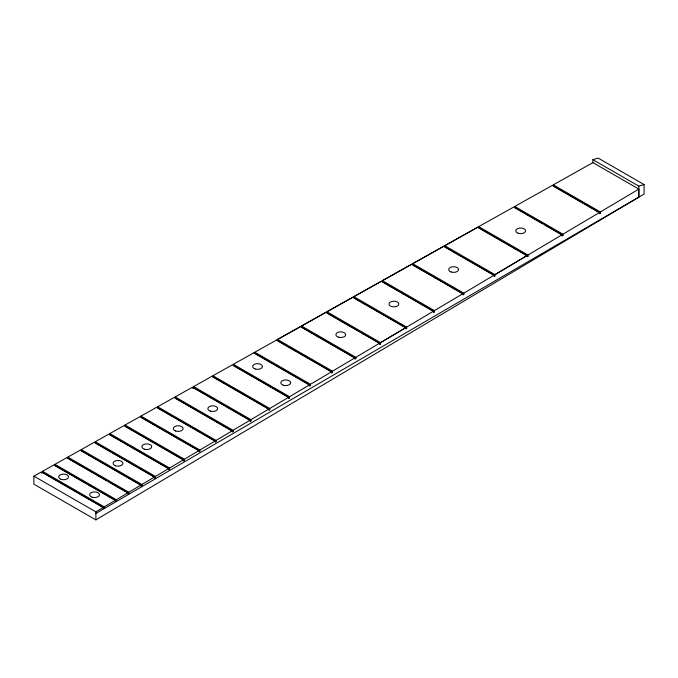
<?xml version="1.0" encoding="UTF-8"?>
<svg xmlns="http://www.w3.org/2000/svg" width="678" height="678" viewBox="0 0 678 678"><rect width="100%" height="100%" fill="white"/><g stroke="black" fill="none" stroke-linecap="round" stroke-linejoin="round"><path stroke-width="1.02" d="M95.886 519.89L95.878 511.856L103.387 507.381L41.638 471.812L33.9 476.151L33.908 484.185L95.886 519.89L638.862 197.129L638.854 189.086L592.928 162.627L553.29 184.84L553.29 186.128L600.377 213.256L599.53 213.756L599.53 212.477L552.426 185.34L514.755 206.443L514.755 207.731L542.951 223.977M104.243 508.169L104.243 506.881L115.455 500.211L54.062 464.837L42.511 471.32L42.511 472.6L104.243 508.169L103.395 508.67L103.387 507.381M116.311 500.991L116.311 499.703L127.989 492.762L66.969 457.599L54.935 464.345L54.935 465.633L116.311 500.991L115.463 501.5L115.455 500.211M127.989 492.762L127.998 494.05L128.845 493.542L128.845 492.253L141.024 485.016L80.377 450.082L67.842 457.108L67.842 458.396L106.997 480.956M141.871 485.795L141.871 484.507L154.601 476.948L94.361 442.242L81.258 449.59L81.258 450.878L141.871 485.795L141.024 486.304L141.024 485.016M155.448 477.727L155.448 476.439L168.754 468.532L108.929 434.064L95.234 441.751L95.234 443.039L155.448 477.727L154.601 478.236L154.601 476.948M169.602 469.312L169.602 468.023L183.535 459.743L124.15 425.53L109.802 433.581L109.802 434.861L169.602 469.312L168.754 469.82L168.754 468.532M184.382 460.523L184.382 459.243L199.001 450.548L140.075 416.597L125.023 425.038L125.023 426.326L184.382 460.523L183.535 461.032L183.535 459.743M199.857 451.328L199.857 450.048L215.214 440.912L156.762 407.241L140.948 416.106L140.956 417.394L199.857 451.328L199.001 451.836L199.001 450.548M216.062 441.692L216.062 440.412L232.223 430.801L174.271 397.418L157.643 406.749L157.643 408.037L216.062 441.692L215.214 442.2L215.214 440.912M233.071 431.589L233.071 430.301L250.106 420.174L192.688 387.096L175.153 396.927L175.153 398.215L233.071 431.589L232.223 432.089L232.223 430.801M250.953 420.953L250.953 419.665L268.92 408.987L212.053 376.231L193.561 386.604L193.561 387.892L250.953 420.953L250.106 421.462L250.106 420.174M269.768 409.775L269.768 408.487L288.718 397.215L232.444 364.798L212.934 375.739L212.934 377.027L269.768 409.775L268.92 410.275L268.92 408.987M288.718 397.215L288.726 398.503L289.574 398.003L289.574 396.715L309.617 384.79L253.936 352.713M309.617 384.79L309.626 386.079L310.473 385.579L310.473 384.29L331.678 371.688L276.607 339.958M332.525 371.18L354.984 357.831L300.617 326.499L277.471 339.466L332.525 371.18L332.525 372.468L331.678 372.976L331.678 371.688M355.84 357.323L379.672 343.153L326.033 312.253L301.473 326.008L355.84 357.323L355.84 358.611L354.992 359.111L354.984 357.831M406.664 327.11L433.539 311.134L381.511 281.158L353.814 296.667L406.664 327.11L406.664 328.398L405.808 328.906L405.808 327.618L352.95 297.159L326.898 311.753L326.957 313.075L380.528 343.932L379.672 344.441L379.672 343.153M434.395 310.626L462.947 293.659L411.783 264.183L382.367 280.658L434.395 310.626L434.395 311.914L433.539 312.422L433.539 311.134M463.837 293.167L494.101 275.132L443.87 246.19L412.648 263.683L463.837 293.167L463.794 294.438L462.947 294.938L462.947 293.659M527.976 256.318L527.976 255.03L562.113 234.724L513.89 206.943L478.71 226.647L478.744 227.952L527.976 256.318L527.12 256.818L527.12 255.53L477.846 227.147L444.734 245.699L444.776 247.004L494.957 275.912L494.101 276.421L494.101 275.132M562.113 234.724L562.113 236.012L562.96 235.503L562.96 234.215L599.53 212.477M600.377 213.256L600.377 211.968L638.854 189.086M95.878 513.458L638.862 197.129M289.574 398.003L233.325 365.595L233.317 364.306L253.962 352.73M276.666 339.992L254.809 352.221L310.473 384.29M300.668 326.533L277.539 339.509L277.539 340.788L332.525 372.468M326.084 312.278L301.549 326.042L301.549 327.33L355.84 358.611M352.992 297.184L326.957 311.787L380.519 342.644L380.528 343.932M381.545 281.175L353.874 296.693L353.874 297.981L406.664 328.398M411.817 264.2L382.417 280.684L382.417 281.972L434.395 311.914M443.87 246.19L412.69 263.708L412.69 264.996L463.794 294.438M477.846 227.147L444.768 245.716L494.982 274.649L527.12 255.53L494.948 274.624L494.957 275.912M41.638 473.091L42.511 472.6M192.688 388.384L193.561 387.892M592.877 159.669L598.165 158.11L644.092 184.569L644.1 194.103L638.812 197.154L638.803 186.128L592.877 159.669L592.877 162.678M638.803 186.128L644.092 184.569M553.29 184.84L600.377 211.968M514.755 206.443L562.96 234.215M544.773 225.028L562.96 235.503M478.71 226.647L527.976 255.03M310.473 385.579L254.843 353.526L254.835 352.238M233.317 364.306L289.574 396.715M212.934 375.739L269.768 408.487M193.561 386.604L250.953 419.665M175.153 396.927L233.071 430.301M157.643 406.749L216.062 440.412M140.948 416.106L199.857 450.048M125.023 425.038L184.382 459.243M109.802 433.581L169.602 468.023M95.234 441.751L155.448 476.439M81.258 449.59L141.871 484.507M67.842 457.108L128.845 492.253M108.811 481.999L128.845 493.542M54.935 464.345L116.311 499.703M42.511 471.32L104.243 506.881M33.9 476.151L95.878 511.856M405.808 327.618L380.519 342.644L405.859 327.644M451.158 272.005A4.924 2.839 -0.1 0 0 458.54 269.547A4.924 2.839 -0.1 0 0 451.158 267.09A4.924 2.839 -0.1 0 0 451.158 272.005M518.212 233.291A4.924 2.839 -0.1 0 0 525.594 230.834A4.924 2.839 -0.1 0 0 518.212 228.376A4.924 2.839 -0.1 0 0 518.212 233.291M391.443 306.49A4.924 2.839 -0.1 0 0 398.825 304.024A4.924 2.839 -0.1 0 0 391.443 301.574A4.924 2.839 -0.1 0 0 391.443 306.49M283.26 385.223A4.924 2.839 -0.1 0 0 290.642 382.756A4.924 2.839 -0.1 0 0 283.26 380.307A4.924 2.839 -0.1 0 0 283.26 385.223M255.055 368.968A4.924 2.839 -0.1 0 0 262.437 366.51A4.924 2.839 -0.1 0 0 255.055 364.052A4.924 2.839 -0.1 0 0 255.055 368.968M210.29 411.08A4.924 2.839 -0.1 0 0 217.672 408.622A4.924 2.839 -0.1 0 0 210.29 406.173A4.924 2.839 -0.1 0 0 210.29 411.08M115.557 465.778A4.924 2.839 -0.1 0 0 122.938 463.32A4.924 2.839 -0.1 0 0 115.557 460.862A4.924 2.839 -0.1 0 0 115.557 465.778M61.122 479.363A4.924 2.839 -0.1 0 0 68.537 476.931A4.924 2.839 -0.1 0 0 61.19 474.447A4.924 2.839 -0.1 0 0 61.122 479.363M92.098 497.194A4.924 2.839 -0.1 0 0 99.48 494.737A4.924 2.839 -0.1 0 0 92.098 492.279A4.924 2.839 -0.1 0 0 92.098 497.194M338.322 337.161A4.924 2.839 -0.1 0 0 345.704 334.695A4.924 2.839 -0.1 0 0 338.322 332.245A4.924 2.839 -0.1 0 0 338.322 337.161M144.312 449.183A4.924 2.839 -0.1 0 0 151.694 446.717A4.924 2.839 -0.1 0 0 144.312 444.268A4.924 2.839 -0.1 0 0 144.312 449.183M175.738 431.039A4.924 2.839 -0.1 0 0 183.119 428.572A4.924 2.839 -0.1 0 0 175.738 426.123A4.924 2.839 -0.1 0 0 175.738 431.039"/></g></svg>
